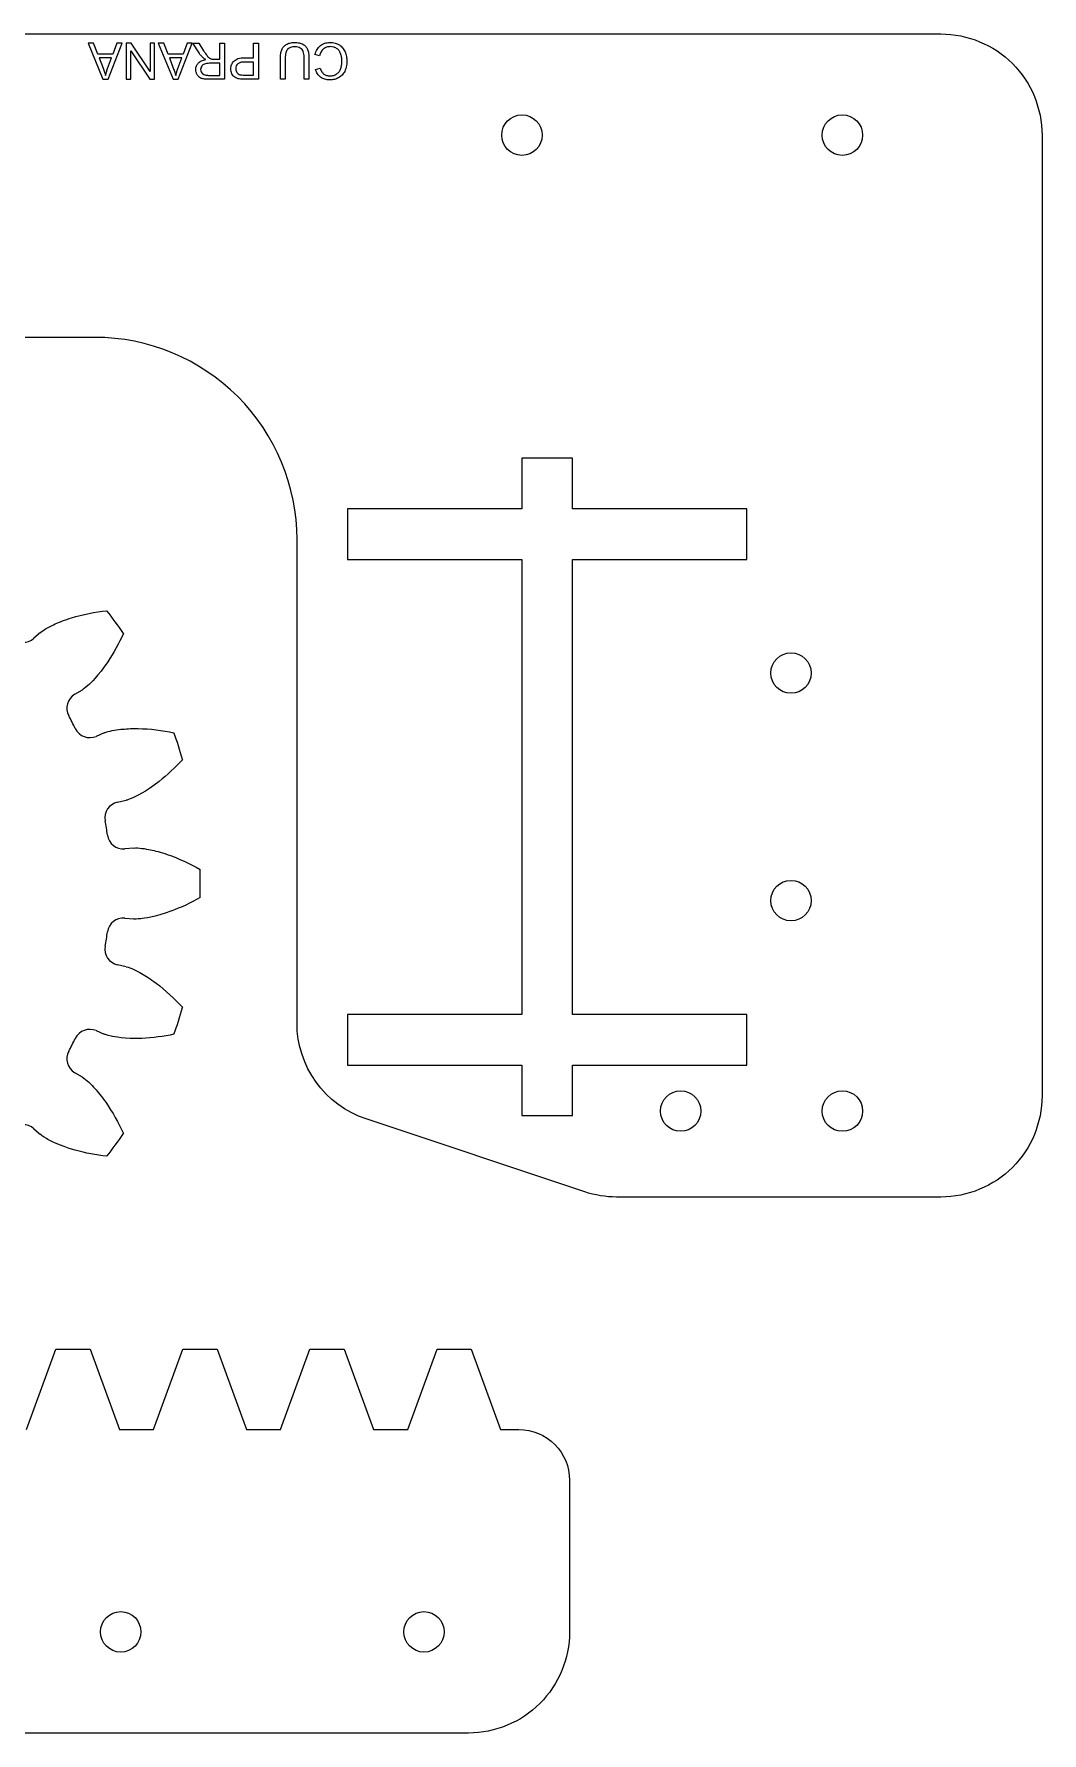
# Model space of a CAD drawing. Header units: millimetres. Extents: x 0 to 255, y 0 to 168.
# Drawn here: x 154.8 to 254.5, y 0 to 168 of the extents above; entities that cross this region are included whole.
import ezdxf

# ---------------------------------------------------------------- set-up
doc = ezdxf.new("R2010")
doc.units = ezdxf.units.MM
doc.layers.get('0').update_dxf_attribs({"linetype": 'CONTINUOUS'})

msp = doc.modelspace()

# ---------------------------------------------------------------- linework, layer by layer
for p, q in [((171.15, 166.12), (170.53, 167.1)), ((170.53, 167.1), (171.13, 167.1)), ((171.13, 167.1), (171.6, 166.35)), ((173.21, 167.1), (173.68, 167.1)), ((173.21, 165.51), (173.21, 167.1)), ((173.68, 167.1), (173.68, 163.52)), ((176.55, 167.1), (177.03, 167.1)), ((176.55, 165.64), (176.55, 167.1)), ((177.03, 167.1), (177.03, 163.52)), ((162.5, 165.63), (161.28, 165.63)), ((161.28, 165.63), (161.66, 164.63)), ((162.1, 164.58), (162.5, 165.63)), ((168.23, 165.63), (168.6, 164.63)), ((169.44, 165.63), (168.23, 165.63)), ((169.05, 164.58), (169.44, 165.63)), ((173.21, 165.1), (172.19, 165.1)), ((172.66, 165.51), (173.21, 165.51)), ((173.21, 163.91), (173.21, 165.1)), ((176.55, 165.22), (175.63, 165.22)), ((175.64, 165.64), (176.55, 165.64)), ((176.55, 163.94), (176.55, 165.22)), ((179.2, 163.52), (179.2, 165.58)), ((179.68, 165.58), (179.68, 163.52)), ((181.55, 163.52), (181.55, 165.58)), ((182.02, 165.58), (182.02, 163.52)), ((183.08, 165.84), (182.61, 165.96)), ((172.08, 163.91), (173.21, 163.91)), ((173.68, 163.52), (172.1, 163.52)), ((175.64, 163.94), (176.55, 163.94)), ((177.03, 163.52), (175.68, 163.52)), ((179.68, 163.52), (179.2, 163.52)), ((182.02, 163.52), (181.55, 163.52)), ((182.67, 164.5), (183.14, 164.61)), ((155.48, 108.83), (154.82, 108.25)), ((158.85, 102.71), (159.61, 103.16)), ((161.78, 98.9), (160.96, 98.55)), ((163.08, 92.03), (163.95, 92.23)), ((164.69, 87.51), (163.81, 87.42)), ((163.81, 80.58), (164.69, 80.49)), ((163.95, 75.77), (163.08, 75.97)), ((160.96, 69.45), (161.78, 69.1)), ((159.61, 64.84), (158.85, 65.29)), ((154.82, 59.75), (155.48, 59.17))]:
    msp.add_line(p, q)
for points in [[(56.74, 168), (244.54, 168, -0.414214), (254.54, 158), (254.54, 63, -0.414214), (244.54, 53), (212.46, 53, -0.080612), (209.3, 53.51), (187.68, 60.72, -0.322823), (180.84, 70.21), (180.84, 118, 0.414214), (160.84, 138), (150.7, 138)], [(154.09, 30), (156.99, 37.97), (160.37, 37.97), (163.27, 30), (166.66, 30), (169.56, 37.97), (172.94, 37.97), (175.84, 30), (179.22, 30), (182.12, 37.97), (185.51, 37.97), (188.41, 30), (191.79, 30), (194.69, 37.97), (198.08, 37.97), (200.98, 30), (202.8, 30, -0.414214), (207.8, 25), (207.8, 10, -0.414214), (197.8, 0), (10, 0, -0.414214)], [(154.09, 30), (156.99, 37.97), (160.37, 37.97), (163.27, 30), (166.66, 30), (169.56, 37.97), (172.94, 37.97), (175.84, 30), (179.22, 30), (182.12, 37.97), (185.51, 37.97), (188.41, 30), (191.79, 30), (194.69, 37.97), (198.08, 37.97), (200.98, 30), (202.8, 30, -0.414214), (207.8, 25), (207.8, 10, -0.414214), (197.8, 0), (10, 0, -0.414214)]]:
    msp.add_lwpolyline(points, format="xyb")
for points in [[(161.64, 163.52), (162.15, 163.52), (163.53, 167.1), (163.03, 167.1), (162.63, 166.01), (161.14, 166.01), (160.72, 167.1), (160.18, 167.1)], [(166.27, 163.52), (166.75, 163.52), (166.75, 167.1), (166.3, 167.1), (166.3, 164.28), (164.42, 167.1), (163.93, 167.1), (163.93, 163.52), (164.39, 163.52), (164.39, 166.33)], [(169.97, 167.1), (169.58, 166.01), (168.08, 166.01), (167.66, 167.1), (167.12, 167.1), (168.59, 163.52), (169.1, 163.52), (170.47, 167.1)], [(208.09, 121.05), (208.09, 126.05), (203.09, 126.05), (203.09, 121.05), (185.84, 121.05), (185.84, 116.05), (203.09, 116.05), (203.09, 71.05), (185.84, 71.05), (185.84, 66.05), (203.09, 66.05), (203.09, 61.05), (208.09, 61.05), (208.09, 66.05), (225.34, 66.05), (225.34, 71.05), (208.09, 71.05), (208.09, 116.05), (225.34, 116.05), (225.34, 121.05)]]:
    msp.add_lwpolyline(points, close=True)
for centre in [(203.09, 158), (234.79, 158), (229.71, 104.81), (229.71, 82.31), (218.79, 61.5), (234.79, 61.5), (163.4, 10), (163.4, 10), (193.4, 10), (193.4, 10)]:
    msp.add_circle(centre, 2)
for centre, radius, start, end in [((127.27, 84), 44, 34.1903, 37.8097), ((153.77, 109.44), 1.59, 223.8312, 311.3322), ((159.66, 101.34), 1.59, 120.6678, 208.1688), ((127.27, 84), 35.15, 25.8312, 28.1688), ((160.34, 100.01), 1.59, 205.8312, 293.3322), ((127.27, 84), 44, 16.1903, 19.8097), ((163.43, 90.49), 1.59, 102.6678, 190.1688), ((127.27, 84), 35.15, 7.8312, 10.1688), ((163.66, 89.01), 1.59, 187.8312, 275.3322), ((127.27, 84), 44, -1.8097, 1.8097), ((127.27, 84), 35.15, 349.8312, 352.1688), ((163.66, 78.99), 1.59, 84.6678, 172.1688), ((163.43, 77.51), 1.59, 169.8312, 257.3322), ((127.27, 84), 44, 340.1903, 343.8097), ((160.34, 67.99), 1.59, 66.6678, 154.1688), ((159.66, 66.66), 1.59, 151.8312, 239.3322), ((127.27, 84), 35.15, 331.8312, 334.1688), ((153.77, 58.56), 1.59, 48.6678, 136.1688), ((127.27, 84), 44, 322.1903, 325.8097)]:
    msp.add_arc(centre, radius, start, end)
for points, knots in [([(171.6, 166.35), (171.66, 166.26), (171.77, 166.09), (171.89, 165.93), (171.94, 165.86)], [0, 0, 0, 0, 0.03416094, 0.06001738, 0.06001738, 0.06001738, 0.06001738]), ([(179.2, 165.58), (179.21, 165.75), (179.21, 166.04), (179.29, 166.32), (179.33, 166.44)], [0, 0, 0, 0, 0.04849699, 0.08689684, 0.08689684, 0.08689684, 0.08689684]), ([(179.33, 166.44), (179.38, 166.54), (179.48, 166.75), (179.67, 166.89), (179.77, 166.96)], [0, 0, 0, 0, 0.03348559, 0.06882133, 0.06882133, 0.06882133, 0.06882133]), ([(179.9, 166.49), (179.84, 166.38), (179.68, 166.1), (179.68, 165.78), (179.68, 165.58)], [0, 0, 0, 0, 0.0384094, 0.09513947, 0.09513947, 0.09513947, 0.09513947]), ([(179.77, 166.96), (179.89, 167.02), (180.15, 167.14), (180.44, 167.15), (180.6, 167.16)], [0, 0, 0, 0, 0.03974286, 0.08679002, 0.08679002, 0.08679002, 0.08679002]), ([(180.65, 166.73), (180.49, 166.73), (180.22, 166.72), (180, 166.56), (179.9, 166.49)], [0, 0, 0, 0, 0.0451288, 0.07975516, 0.07975516, 0.07975516, 0.07975516]), ([(180.6, 167.16), (180.76, 167.15), (181.04, 167.14), (181.31, 167.03), (181.43, 166.98)], [0, 0, 0, 0, 0.04592027, 0.08472298, 0.08472298, 0.08472298, 0.08472298]), ([(181.16, 166.61), (181.08, 166.64), (180.92, 166.72), (180.74, 166.73), (180.65, 166.73)], [0, 0, 0, 0, 0.02512464, 0.05345069, 0.05345069, 0.05345069, 0.05345069]), ([(181.46, 166.27), (181.43, 166.34), (181.36, 166.48), (181.23, 166.57), (181.16, 166.61)], [0, 0, 0, 0, 0.02283476, 0.04595018, 0.04595018, 0.04595018, 0.04595018]), ([(181.43, 166.98), (181.53, 166.92), (181.72, 166.79), (181.83, 166.58), (181.88, 166.48)], [0, 0, 0, 0, 0.03465363, 0.06888512, 0.06888512, 0.06888512, 0.06888512]), ([(181.88, 166.48), (181.92, 166.35), (182.01, 166.06), (182.02, 165.76), (182.02, 165.58)], [0, 0, 0, 0, 0.04017932, 0.09116682, 0.09116682, 0.09116682, 0.09116682]), ([(182.61, 165.96), (182.67, 166.14), (182.77, 166.48), (183.03, 166.73), (183.15, 166.85)], [0, 0, 0, 0, 0.0554859, 0.1053211, 0.1053211, 0.1053211, 0.1053211]), ([(183.46, 166.52), (183.37, 166.43), (183.19, 166.24), (183.12, 165.98), (183.08, 165.84)], [0, 0, 0, 0, 0.03670898, 0.07879625, 0.07879625, 0.07879625, 0.07879625]), ([(183.15, 166.85), (183.29, 166.94), (183.57, 167.12), (183.92, 167.15), (184.09, 167.16)], [0, 0, 0, 0, 0.0487545, 0.1009252, 0.1009252, 0.1009252, 0.1009252]), ([(184.13, 166.75), (184.01, 166.74), (183.76, 166.73), (183.56, 166.59), (183.46, 166.52)], [0, 0, 0, 0, 0.0371884, 0.0723315, 0.0723315, 0.0723315, 0.0723315]), ([(184.09, 167.16), (184.27, 167.15), (184.6, 167.14), (184.9, 166.99), (185.03, 166.92)], [0, 0, 0, 0, 0.05278932, 0.09803842, 0.09803842, 0.09803842, 0.09803842]), ([(184.74, 166.58), (184.64, 166.63), (184.45, 166.73), (184.24, 166.74), (184.13, 166.75)], [0, 0, 0, 0, 0.03184901, 0.06368398, 0.06368398, 0.06368398, 0.06368398]), ([(185.15, 166.07), (185.1, 166.18), (185.01, 166.38), (184.83, 166.52), (184.74, 166.58)], [0, 0, 0, 0, 0.03426778, 0.06654507, 0.06654507, 0.06654507, 0.06654507]), ([(185.03, 166.92), (185.15, 166.83), (185.38, 166.65), (185.52, 166.38), (185.59, 166.24)], [0, 0, 0, 0, 0.04301941, 0.08876855, 0.08876855, 0.08876855, 0.08876855]), ([(170.82, 164.49), (170.83, 164.61), (170.85, 164.85), (171, 165.04), (171.07, 165.13)], [0, 0, 0, 0, 0.03563251, 0.07012348, 0.07012348, 0.07012348, 0.07012348]), ([(171.07, 165.13), (171.17, 165.21), (171.39, 165.39), (171.68, 165.44), (171.83, 165.47)], [0, 0, 0, 0, 0.03795464, 0.08429283, 0.08429283, 0.08429283, 0.08429283]), ([(171.55, 165.65), (171.48, 165.71), (171.33, 165.86), (171.21, 166.03), (171.15, 166.12)], [0, 0, 0, 0, 0.02944666, 0.06185915, 0.06185915, 0.06185915, 0.06185915]), ([(171.41, 164.81), (171.38, 164.76), (171.32, 164.66), (171.32, 164.55), (171.31, 164.49)], [0, 0, 0, 0, 0.01698547, 0.03384744, 0.03384744, 0.03384744, 0.03384744]), ([(171.69, 165.03), (171.63, 165), (171.52, 164.96), (171.44, 164.86), (171.41, 164.81)], [0, 0, 0, 0, 0.01832529, 0.03564734, 0.03564734, 0.03564734, 0.03564734]), ([(171.83, 165.47), (171.78, 165.49), (171.67, 165.54), (171.59, 165.61), (171.55, 165.65)], [0, 0, 0, 0, 0.01881725, 0.03374705, 0.03374705, 0.03374705, 0.03374705]), ([(172.19, 165.1), (172.1, 165.09), (171.92, 165.09), (171.76, 165.05), (171.69, 165.03)], [0, 0, 0, 0, 0.02897931, 0.05140259, 0.05140259, 0.05140259, 0.05140259]), ([(171.94, 165.86), (171.98, 165.81), (172.05, 165.72), (172.14, 165.65), (172.18, 165.62)], [0, 0, 0, 0, 0.01931223, 0.03402743, 0.03402743, 0.03402743, 0.03402743]), ([(172.18, 165.62), (172.22, 165.6), (172.29, 165.56), (172.36, 165.53), (172.4, 165.52)], [0, 0, 0, 0, 0.01218034, 0.02369372, 0.02369372, 0.02369372, 0.02369372]), ([(172.4, 165.52), (172.43, 165.52), (172.52, 165.51), (172.61, 165.51), (172.66, 165.51)], [0, 0, 0, 0, 0.01069718, 0.02645005, 0.02645005, 0.02645005, 0.02645005]), ([(174.3, 164.55), (174.31, 164.7), (174.33, 164.98), (174.5, 165.21), (174.59, 165.32)], [0, 0, 0, 0, 0.04276606, 0.08410129, 0.08410129, 0.08410129, 0.08410129]), ([(174.59, 165.32), (174.72, 165.42), (175.03, 165.63), (175.41, 165.64), (175.64, 165.64)], [0, 0, 0, 0, 0.0471655, 0.1118591, 0.1118591, 0.1118591, 0.1118591]), ([(174.98, 165.05), (174.92, 164.98), (174.8, 164.84), (174.79, 164.66), (174.78, 164.57)], [0, 0, 0, 0, 0.02514604, 0.05309201, 0.05309201, 0.05309201, 0.05309201]), ([(175.63, 165.22), (175.49, 165.22), (175.26, 165.21), (175.06, 165.1), (174.98, 165.05)], [0, 0, 0, 0, 0.03947748, 0.0684113, 0.0684113, 0.0684113, 0.0684113]), ([(181.55, 165.58), (181.55, 165.72), (181.54, 165.95), (181.48, 166.18), (181.46, 166.27)], [0, 0, 0, 0, 0.04055475, 0.06952225, 0.06952225, 0.06952225, 0.06952225]), ([(185.29, 165.28), (185.28, 165.42), (185.27, 165.69), (185.19, 165.95), (185.15, 166.07)], [0, 0, 0, 0, 0.04288433, 0.08116474, 0.08116474, 0.08116474, 0.08116474]), ([(185.17, 164.59), (185.21, 164.7), (185.27, 164.93), (185.28, 165.16), (185.29, 165.28)], [0, 0, 0, 0, 0.03487636, 0.06987076, 0.06987076, 0.06987076, 0.06987076]), ([(185.77, 165.28), (185.77, 165.1), (185.75, 164.76), (185.62, 164.45), (185.56, 164.3)], [0, 0, 0, 0, 0.0526094, 0.1005617, 0.1005617, 0.1005617, 0.1005617]), ([(185.59, 166.24), (185.64, 166.09), (185.75, 165.78), (185.77, 165.45), (185.77, 165.28)], [0, 0, 0, 0, 0.04845043, 0.09829696, 0.09829696, 0.09829696, 0.09829696]), ([(161.66, 164.63), (161.71, 164.5), (161.8, 164.25), (161.88, 164), (161.91, 163.89)], [0, 0, 0, 0, 0.04375042, 0.07845726, 0.07845726, 0.07845726, 0.07845726]), ([(161.91, 163.89), (161.94, 164.01), (161.99, 164.24), (162.06, 164.46), (162.1, 164.58)], [0, 0, 0, 0, 0.03527753, 0.07108207, 0.07108207, 0.07108207, 0.07108207]), ([(168.6, 164.63), (168.65, 164.5), (168.74, 164.25), (168.82, 164), (168.86, 163.89)], [0, 0, 0, 0, 0.04375042, 0.07845726, 0.07845726, 0.07845726, 0.07845726]), ([(168.86, 163.89), (168.88, 164.01), (168.93, 164.24), (169.01, 164.46), (169.05, 164.58)], [0, 0, 0, 0, 0.03527753, 0.07108207, 0.07108207, 0.07108207, 0.07108207]), ([(170.97, 163.95), (170.93, 164.04), (170.84, 164.21), (170.83, 164.4), (170.82, 164.49)], [0, 0, 0, 0, 0.02801839, 0.05652188, 0.05652188, 0.05652188, 0.05652188]), ([(171.37, 163.61), (171.29, 163.65), (171.13, 163.73), (171.03, 163.88), (170.97, 163.95)], [0, 0, 0, 0, 0.02606932, 0.05312416, 0.05312416, 0.05312416, 0.05312416]), ([(171.31, 164.49), (171.32, 164.41), (171.33, 164.25), (171.44, 164.13), (171.5, 164.08)], [0, 0, 0, 0, 0.02358685, 0.04677437, 0.04677437, 0.04677437, 0.04677437]), ([(172.1, 163.52), (171.96, 163.52), (171.71, 163.52), (171.47, 163.58), (171.37, 163.61)], [0, 0, 0, 0, 0.04218321, 0.07366494, 0.07366494, 0.07366494, 0.07366494]), ([(171.5, 164.08), (171.57, 164.03), (171.75, 163.92), (171.96, 163.91), (172.08, 163.91)], [0, 0, 0, 0, 0.02675201, 0.06144819, 0.06144819, 0.06144819, 0.06144819]), ([(174.4, 164.06), (174.37, 164.14), (174.31, 164.3), (174.3, 164.47), (174.3, 164.55)], [0, 0, 0, 0, 0.02469822, 0.05035509, 0.05035509, 0.05035509, 0.05035509]), ([(174.69, 163.72), (174.63, 163.76), (174.52, 163.86), (174.44, 163.99), (174.4, 164.06)], [0, 0, 0, 0, 0.02185694, 0.0452816, 0.0452816, 0.0452816, 0.0452816]), ([(175.13, 163.55), (175.05, 163.57), (174.89, 163.6), (174.76, 163.68), (174.69, 163.72)], [0, 0, 0, 0, 0.02505634, 0.04753678, 0.04753678, 0.04753678, 0.04753678]), ([(174.78, 164.57), (174.79, 164.49), (174.8, 164.36), (174.86, 164.24), (174.9, 164.18)], [0, 0, 0, 0, 0.02103584, 0.04059497, 0.04059497, 0.04059497, 0.04059497]), ([(174.9, 164.18), (174.94, 164.13), (175.02, 164.04), (175.14, 163.99), (175.2, 163.97)], [0, 0, 0, 0, 0.01868777, 0.03718681, 0.03718681, 0.03718681, 0.03718681]), ([(175.68, 163.52), (175.57, 163.52), (175.39, 163.52), (175.21, 163.54), (175.13, 163.55)], [0, 0, 0, 0, 0.03144472, 0.05459732, 0.05459732, 0.05459732, 0.05459732]), ([(175.2, 163.97), (175.25, 163.96), (175.4, 163.94), (175.55, 163.94), (175.64, 163.94)], [0, 0, 0, 0, 0.01719437, 0.04436661, 0.04436661, 0.04436661, 0.04436661]), ([(183.18, 163.73), (183.07, 163.83), (182.83, 164.04), (182.73, 164.34), (182.67, 164.5)], [0, 0, 0, 0, 0.0452485, 0.09356931, 0.09356931, 0.09356931, 0.09356931]), ([(183.14, 164.61), (183.18, 164.49), (183.26, 164.27), (183.42, 164.11), (183.5, 164.04)], [0, 0, 0, 0, 0.0370413, 0.06819943, 0.06819943, 0.06819943, 0.06819943]), ([(184.09, 163.46), (183.92, 163.46), (183.59, 163.48), (183.31, 163.65), (183.18, 163.73)], [0, 0, 0, 0, 0.04990885, 0.09565656, 0.09565656, 0.09565656, 0.09565656]), ([(183.5, 164.04), (183.59, 163.99), (183.77, 163.88), (183.98, 163.87), (184.09, 163.86)], [0, 0, 0, 0, 0.02988885, 0.06302667, 0.06302667, 0.06302667, 0.06302667]), ([(184.09, 163.86), (184.22, 163.87), (184.47, 163.88), (184.68, 164), (184.78, 164.06)], [0, 0, 0, 0, 0.03819364, 0.07264685, 0.07264685, 0.07264685, 0.07264685]), ([(184.95, 163.67), (184.82, 163.61), (184.54, 163.48), (184.24, 163.46), (184.09, 163.46)], [0, 0, 0, 0, 0.04446999, 0.09016998, 0.09016998, 0.09016998, 0.09016998]), ([(184.78, 164.06), (184.87, 164.13), (185.04, 164.28), (185.13, 164.48), (185.17, 164.59)], [0, 0, 0, 0, 0.03306069, 0.06670444, 0.06670444, 0.06670444, 0.06670444]), ([(185.56, 164.3), (185.48, 164.17), (185.33, 163.92), (185.08, 163.75), (184.95, 163.67)], [0, 0, 0, 0, 0.04484219, 0.08874001, 0.08874001, 0.08874001, 0.08874001]), ([(155.48, 108.83), (155.83, 109.14), (156.45, 109.45), (157.33, 109.85), (157.86, 110.06), (159.67, 110.61), (160.86, 110.84), (162.03, 110.97)], [-0.8238077, -0.8238077, -0.8238077, -0.8238077, -0.5679176, -0.5679176, -0.3533249, -0.3533249, 0, 0, 0, 0]), ([(163.67, 108.73), (163.23, 107.76), (162.71, 106.81), (161.18, 104.51), (160.39, 103.79), (159.83, 103.3), (159.69, 103.21), (159.61, 103.16)], [-0.06249968, -0.06249968, -0.06249968, -0.06249968, -0.04971919, -0.04971919, -0.02915437, -0.02915437, 0, 0, 0, 0]), ([(161.78, 98.9), (162.2, 99.08), (162.89, 99.19), (163.85, 99.29), (164.41, 99.33), (166.31, 99.3), (167.51, 99.15), (168.67, 98.91)], [-0.8238077, -0.8238077, -0.8238077, -0.8238077, -0.5679176, -0.5679176, -0.3533249, -0.3533249, 0, 0, 0, 0]), ([(169.53, 96.27), (168.81, 95.49), (168.03, 94.74), (165.85, 93.03), (164.88, 92.59), (164.2, 92.29), (164.04, 92.25), (163.95, 92.23)], [-0.06249968, -0.06249968, -0.06249968, -0.06249968, -0.04971919, -0.04971919, -0.02915437, -0.02915437, 0, 0, 0, 0]), ([(164.69, 87.51), (165.15, 87.55), (165.84, 87.44), (166.79, 87.24), (167.33, 87.1), (169.13, 86.49), (170.22, 85.97), (171.25, 85.39)], [-0.8238077, -0.8238077, -0.8238077, -0.8238077, -0.5679176, -0.5679176, -0.3533249, -0.3533249, 0, 0, 0, 0]), ([(171.25, 82.61), (170.33, 82.09), (169.35, 81.62), (166.76, 80.66), (165.7, 80.55), (164.96, 80.48), (164.79, 80.48), (164.69, 80.49)], [-0.06249968, -0.06249968, -0.06249968, -0.06249968, -0.04971919, -0.04971919, -0.02915437, -0.02915437, 0, 0, 0, 0]), ([(163.95, 75.77), (164.39, 75.67), (165.02, 75.35), (165.85, 74.87), (166.33, 74.57), (167.85, 73.43), (168.73, 72.6), (169.53, 71.73)], [-0.8238077, -0.8238077, -0.8238077, -0.8238077, -0.5679176, -0.5679176, -0.3533249, -0.3533249, 0, 0, 0, 0]), ([(168.67, 69.09), (167.63, 68.88), (166.56, 68.73), (163.79, 68.62), (162.75, 68.84), (162.02, 69), (161.87, 69.06), (161.78, 69.1)], [-0.06249968, -0.06249968, -0.06249968, -0.06249968, -0.04971919, -0.04971919, -0.02915437, -0.02915437, 0, 0, 0, 0]), ([(159.61, 64.84), (160, 64.61), (160.5, 64.11), (161.15, 63.39), (161.51, 62.96), (162.59, 61.41), (163.18, 60.35), (163.67, 59.27)], [-0.8238077, -0.8238077, -0.8238077, -0.8238077, -0.5679176, -0.5679176, -0.3533249, -0.3533249, 0, 0, 0, 0]), ([(162.03, 57.03), (160.98, 57.15), (159.92, 57.34), (157.25, 58.09), (156.33, 58.62), (155.69, 59), (155.56, 59.1), (155.48, 59.17)], [-0.06249968, -0.06249968, -0.06249968, -0.06249968, -0.04971919, -0.04971919, -0.02915437, -0.02915437, 0, 0, 0, 0])]:
    msp.add_open_spline(points, degree=3, knots=knots)

doc.saveas('drawing.dxf')
